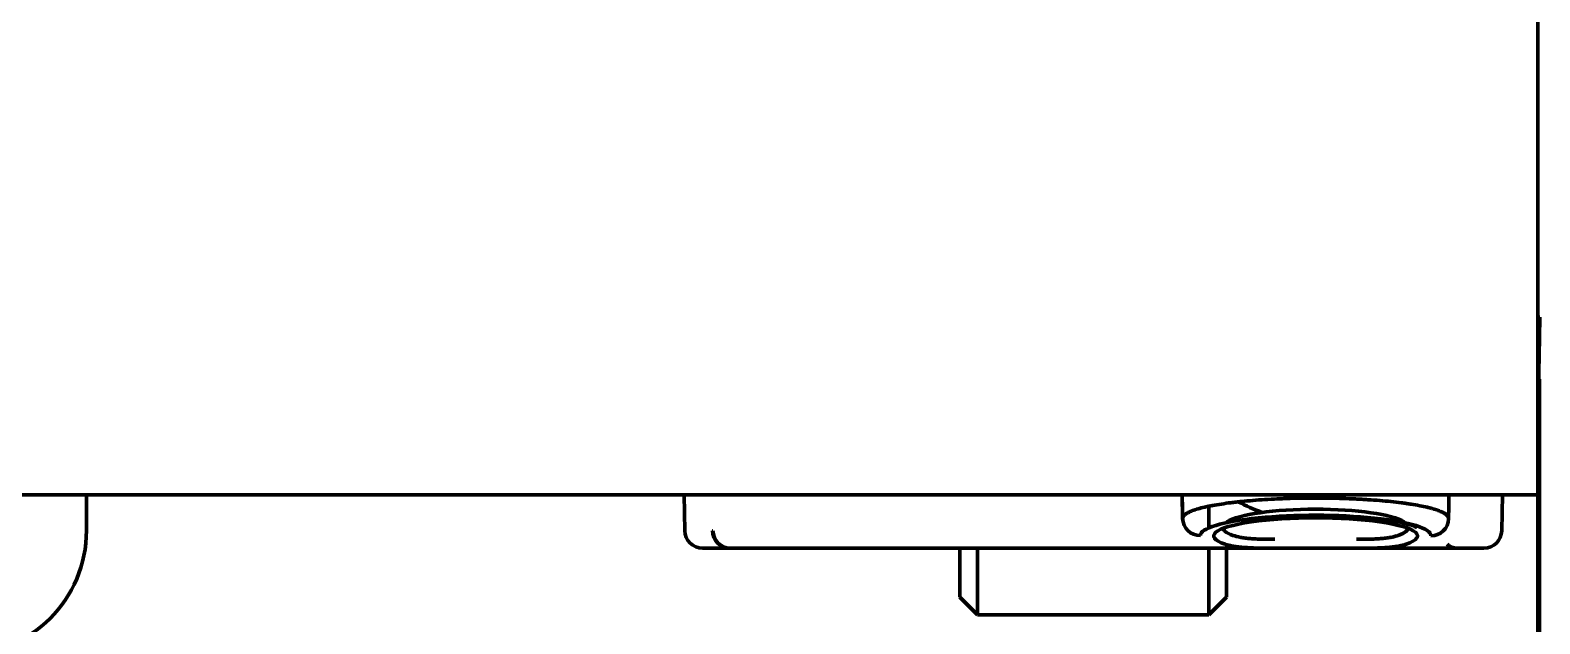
# Model space of a CAD drawing. Header units: inches. Extents: x -2898 to 7248, y 606 to 5598.
# Drawn here: x 3446.3 to 3531.2, y 2420.6 to 2454 of the extents above; entities that cross this region are included whole.
import ezdxf

# ---------------------------------------------------------------- set-up
doc = ezdxf.new("R2010")
doc.units = ezdxf.units.IN

msp = doc.modelspace()

# ---------------------------------------------------------------- linework, layer by layer
at = {"linetype": 'Continuous', "lineweight": 70}
for p, q in [((3531.047, 2427.843), (3531.047, 4075.843)), ((3531.152, 2437.843), (3531.047, 2437.843)), ((3531.131, 2436.672), (3531.152, 2437.843)), ((3531.047, 2431.843), (3531.131, 2436.672)), ((3531.091, 2434.343), (3531.133, 2434.343)), ((3531.133, 2434.343), (3531.133, 2432.343)), ((3531.083, 2432.343), (3531.083, 2433.906)), ((3531.083, 2371.343), (3531.083, 2432.343)), ((3531.133, 2432.343), (3531.133, 2371.343)), ((3531.047, 2431.843), (3531.083, 2431.843)), ((3529.047, 2427.843), (3363.047, 2427.843)), ((3449.447, 2425.842), (3449.447, 2427.844)), ((3483.047, 2427.843), (3483.082, 2425.826)), ((3511.047, 2427.843), (3511.07, 2426.517)), ((3529.012, 2425.826), (3529.047, 2427.843)), ((3529.047, 2427.843), (3531.047, 2427.843)), ((3531.047, 2427.863), (3531.047, 2412.043)), ((3512.547, 2425.985), (3512.547, 2427.171)), ((3484.082, 2424.843), (3485.617, 2424.843)), ((3516.03, 2424.843), (3485.641, 2424.843)), ((3498.547, 2422.093), (3498.547, 2424.843)), ((3499.547, 2421.093), (3499.547, 2424.844)), ((3512.547, 2421.093), (3512.547, 2424.844)), ((3513.547, 2424.843), (3513.547, 2422.093)), ((3521.064, 2424.843), (3516.03, 2424.843)), ((3526.455, 2424.843), (3521.064, 2424.843)), ((3526.455, 2424.843), (3528.012, 2424.843)), ((3498.547, 2422.093), (3499.547, 2421.093)), ((3512.547, 2421.093), (3513.547, 2422.093)), ((3499.547, 2421.093), (3512.547, 2421.093))]:
    msp.add_line(p, q, dxfattribs=at)
for centre, radius, start, end in [((3518.547, 2435.427), 9.083, 241.39794, 250.68721), ((3484.082, 2425.843), 1, 181, 270), ((3528.012, 2425.843), 1, 270, 359)]:
    msp.add_arc(centre, radius, start, end, dxfattribs=at)
for centre, major_axis, ratio, start_param, end_param in [((3512.07, 2426.532), (-0.999, -0.033), 0.984791, 6.267311, 7.821398), ((3518.547, 2425.554), (6.477, 0), 0.176328, 6.264418, 9.430614), ((3518.547, 2425.535), (5.73, 0), 0.176327, 5.80633, 9.901633), ((3518.547, 2426.027), (5.23, 0), 0.193184, 0.299397, 2.843796), ((3525.023, 2426.517), (0.994, -0.106), 0.98464, 4.816817, 6.373149), ((3442.446, 2425.844), (4.951, -4.951), 0.999695, 5.497939, 7.068431), ((3485.617, 2425.843), (0, 1), 0.981161, 1.58825, 3.141593), ((3485.641, 2425.843), (0, 1), 0.975126, 1.58866, 3.141593), ((3518.547, 2426.027), (5.23, 0), 0.193184, 3.141537, 3.618448), ((3518.547, 2426.027), (5.23, 0), 0.193184, 5.80633, 6.283241)]:
    msp.add_ellipse(centre, major_axis=major_axis, ratio=ratio, start_param=start_param, end_param=end_param, dxfattribs=at)
for points in [[(3511.07, 2426.514), (3511.063, 2426.957), (3511.055, 2427.4), (3511.047, 2427.843)], [(3484.636, 2425.826), (3484.645, 2425.826), (3484.655, 2425.826), (3484.666, 2425.825)], [(3525.938, 2425.071), (3526.029, 2424.995), (3526.206, 2424.882), (3526.374, 2424.843), (3526.455, 2424.843)]]:
    msp.add_open_spline(points, degree=3, dxfattribs=at)
for points, knots in [([(3511.07, 2426.514), (3511.069, 2426.552), (3511.08, 2426.59), (3511.126, 2426.664), (3511.16, 2426.701), (3511.231, 2426.757), (3511.257, 2426.775), (3511.301, 2426.803), (3511.317, 2426.812), (3511.349, 2426.83), (3511.366, 2426.839), (3511.454, 2426.884), (3511.536, 2426.919), (3511.722, 2426.988), (3511.825, 2427.022), (3512.054, 2427.088), (3512.18, 2427.121), (3512.351, 2427.16), (3512.386, 2427.168), (3512.457, 2427.183), (3512.565, 2427.206), (3512.679, 2427.229), (3512.912, 2427.272), (3513.24, 2427.328), (3513.604, 2427.379), (3513.889, 2427.415), (3513.987, 2427.426), (3514.137, 2427.443), (3514.187, 2427.449), (3514.289, 2427.46), (3514.34, 2427.465), (3514.597, 2427.491), (3515.021, 2427.53), (3515.466, 2427.562), (3515.922, 2427.591), (3516.155, 2427.604), (3516.454, 2427.618), (3516.514, 2427.62), (3516.635, 2427.625), (3516.815, 2427.632), (3516.997, 2427.638), (3517.36, 2427.649), (3517.605, 2427.655), (3518.096, 2427.662), (3518.343, 2427.663), (3518.654, 2427.663), (3518.716, 2427.663), (3518.841, 2427.662), (3518.903, 2427.662), (3519.09, 2427.66), (3519.214, 2427.659), (3519.584, 2427.653), (3520.073, 2427.641), (3520.55, 2427.622), (3520.904, 2427.605), (3521.021, 2427.599), (3521.197, 2427.589), (3521.255, 2427.586), (3521.371, 2427.579), (3521.428, 2427.575), (3521.714, 2427.556), (3521.937, 2427.54), (3522.368, 2427.503), (3522.577, 2427.484), (3522.983, 2427.441), (3523.18, 2427.418), (3523.417, 2427.388), (3523.464, 2427.381), (3523.557, 2427.369), (3523.695, 2427.35), (3523.827, 2427.33), (3524.084, 2427.289), (3524.407, 2427.233), (3524.694, 2427.172), (3524.894, 2427.125), (3524.959, 2427.109), (3525.052, 2427.084), (3525.082, 2427.076), (3525.141, 2427.059), (3525.17, 2427.051), (3525.311, 2427.009), (3525.412, 2426.975), (3525.591, 2426.905), (3525.67, 2426.87), (3525.77, 2426.816), (3525.801, 2426.798), (3525.843, 2426.771), (3525.856, 2426.761), (3525.881, 2426.743), (3525.893, 2426.734), (3525.948, 2426.687), (3526.012, 2426.613), (3526.027, 2426.537), (3526.023, 2426.5)], [0, 0, 0, 0, 0.03125, 0.03125, 0.0625, 0.0625, 0.078125, 0.078125, 0.085938, 0.085938, 0.09375, 0.09375, 0.125, 0.125, 0.15625, 0.15625, 0.1875, 0.1875, 0.195313, 0.195313, 0.203125, 0.21875, 0.21875, 0.25, 0.28125, 0.28125, 0.296875, 0.296875, 0.304688, 0.304688, 0.3125, 0.3125, 0.34375, 0.375, 0.375, 0.40625, 0.40625, 0.414063, 0.414063, 0.421875, 0.4375, 0.4375, 0.46875, 0.46875, 0.5, 0.5, 0.507813, 0.507813, 0.515625, 0.515625, 0.53125, 0.53125, 0.5625, 0.59375, 0.59375, 0.609375, 0.609375, 0.617188, 0.617188, 0.625, 0.625, 0.65625, 0.65625, 0.6875, 0.6875, 0.71875, 0.71875, 0.726563, 0.726563, 0.734375, 0.75, 0.75, 0.78125, 0.8125, 0.8125, 0.828125, 0.828125, 0.835938, 0.835938, 0.84375, 0.84375, 0.875, 0.875, 0.90625, 0.90625, 0.921875, 0.921875, 0.929688, 0.929688, 0.9375, 0.9375, 0.96875, 1, 1, 1, 1]), ([(3526.023, 2426.5), (3526.026, 2426.688), (3526.029, 2426.877), (3526.033, 2427.101), (3526.034, 2427.136), (3526.039, 2427.395), (3526.042, 2427.619), (3526.046, 2427.843)], [0, 0, 0, 0, 0.421536, 0.421536, 0.500004, 0.500004, 1, 1, 1, 1]), ([(3518.318, 2426.676), (3519.071, 2426.681), (3520.518, 2426.65), (3522.442, 2426.469), (3523.681, 2426.227), (3524.181, 2426.05), (3524.257, 2425.994), (3524.256, 2425.995)], [0, 0, 0, 0, 0.253795, 0.521985, 0.754556, 0.923912, 1, 1, 1, 1]), ([(3516.25, 2425.343), (3516.124, 2425.343), (3516, 2425.344), (3515.819, 2425.346), (3515.759, 2425.346), (3515.642, 2425.348), (3515.583, 2425.349), (3515.412, 2425.354), (3515.191, 2425.361), (3514.983, 2425.374), (3514.858, 2425.384), (3514.833, 2425.386), (3514.784, 2425.39), (3514.712, 2425.397), (3514.642, 2425.405), (3514.505, 2425.421), (3514.419, 2425.434), (3514.173, 2425.479), (3514.028, 2425.516), (3513.9, 2425.564)], [0, 0, 0, 0, 0.125, 0.125, 0.1875, 0.1875, 0.25, 0.25, 0.375, 0.5, 0.5, 0.53125, 0.53125, 0.5625, 0.625, 0.625, 0.75, 0.75, 1, 1, 1, 1]), ([(3523.194, 2425.564), (3523.162, 2425.552), (3523.129, 2425.54), (3523.06, 2425.519), (3523.024, 2425.509), (3522.914, 2425.48), (3522.759, 2425.446), (3522.498, 2425.408), (3522.307, 2425.389), (3522.181, 2425.38), (3522.156, 2425.378), (3522.105, 2425.374), (3522.027, 2425.369), (3521.948, 2425.365), (3521.788, 2425.357), (3521.567, 2425.35), (3521.217, 2425.344), (3520.971, 2425.343), (3520.844, 2425.343)], [0, 0, 0, 0, 0.0625, 0.0625, 0.125, 0.125, 0.25, 0.375, 0.5, 0.5, 0.53125, 0.53125, 0.5625, 0.625, 0.625, 0.75, 0.875, 1, 1, 1, 1]), ([(3516.03, 2424.843), (3515.891, 2424.843), (3515.754, 2424.844), (3515.554, 2424.846), (3515.489, 2424.846), (3515.359, 2424.849), (3515.295, 2424.85), (3515.106, 2424.854), (3514.863, 2424.862), (3514.636, 2424.876), (3514.499, 2424.886), (3514.472, 2424.888), (3514.419, 2424.893), (3514.339, 2424.9), (3514.263, 2424.908), (3514.114, 2424.925), (3513.926, 2424.951), (3513.674, 2425.003), (3513.525, 2425.047), (3513.456, 2425.071)], [0, 0, 0, 0, 0.125, 0.125, 0.1875, 0.1875, 0.25, 0.25, 0.375, 0.5, 0.5, 0.53125, 0.53125, 0.5625, 0.625, 0.625, 0.75, 0.875, 1, 1, 1, 1]), ([(3523.638, 2425.071), (3523.603, 2425.059), (3523.567, 2425.047), (3523.511, 2425.031), (3523.492, 2425.025), (3523.454, 2425.015), (3523.356, 2424.99), (3523.165, 2424.951), (3522.881, 2424.911), (3522.672, 2424.892), (3522.535, 2424.881), (3522.507, 2424.879), (3522.451, 2424.876), (3522.367, 2424.87), (3522.28, 2424.866), (3522.104, 2424.858), (3521.861, 2424.85), (3521.604, 2424.846), (3521.34, 2424.844), (3521.204, 2424.843), (3521.064, 2424.843)], [0, 0, 0, 0, 0.0625, 0.0625, 0.09375, 0.09375, 0.125, 0.25, 0.375, 0.5, 0.5, 0.53125, 0.53125, 0.5625, 0.625, 0.625, 0.75, 0.875, 0.875, 1, 1, 1, 1])]:
    msp.add_open_spline(points, degree=3, knots=knots, dxfattribs=at)

doc.saveas('drawing.dxf')
